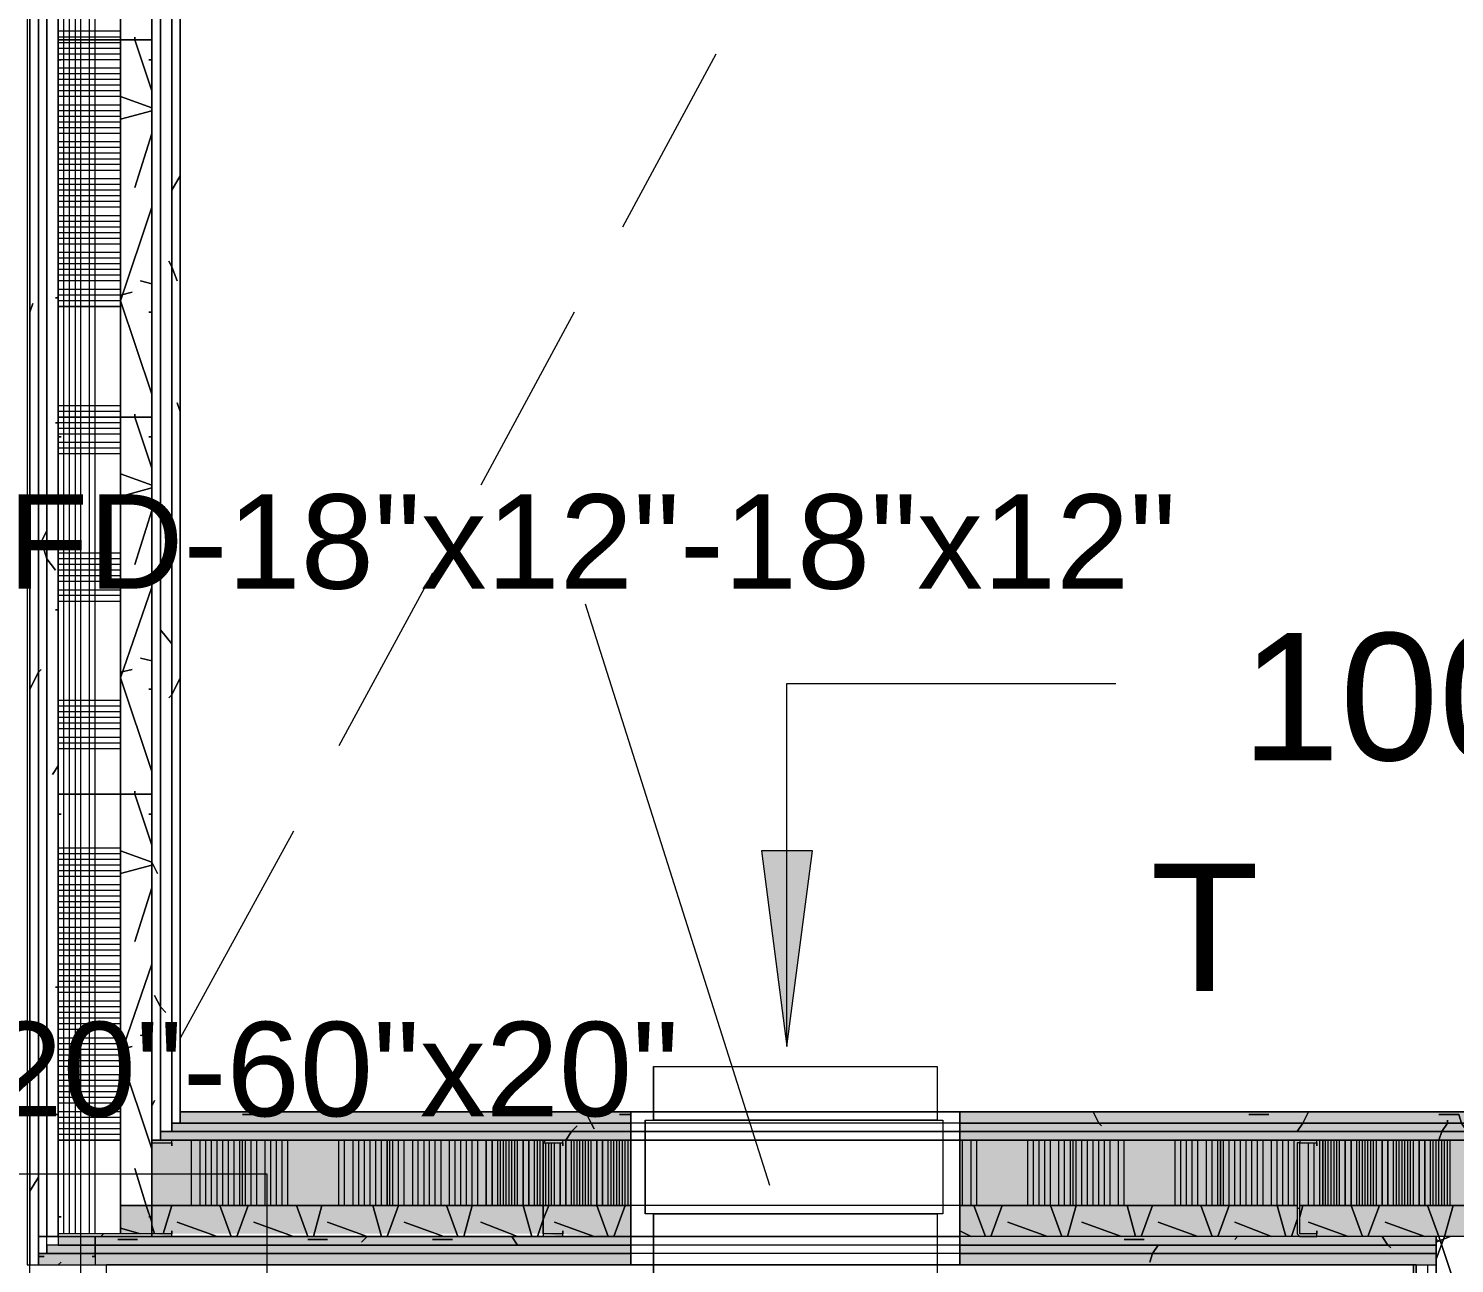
# Model space of a CAD drawing. Header units: metres. Extents: x 98 to 337, y -7 to 53.
# Drawn here: x 131.726 to 134.031, y 26.865 to 28.86 of the extents above; entities that cross this region are included whole.
import ezdxf

# ---------------------------------------------------------------- set-up
doc = ezdxf.new("R2010")
doc.units = ezdxf.units.M
doc.layers.add('HVAC - Ductos', color=5, linetype='Continuous', lineweight=0)
doc.layers.add('PDF_Text', color=7, linetype='Continuous', lineweight=0)
doc.layers.add('PDF_Geometry', color=7, linetype='Continuous', lineweight=0, true_color=0xaaaaaa)
doc.layers.add('PDF_Solid Fills', color=7, linetype='Continuous', lineweight=0, true_color=0xffffff)
doc.styles.add('PDF Helvetica', font='')
doc.styles.get('PDF Helvetica').set_extended_font_data('Helvetica')

msp = doc.modelspace()

# ---------------------------------------------------------------- hatches: boundary and pattern name
at = {"layer": 'PDF_Solid Fills', "lineweight": 0, "transparency": 33554559}
h = msp.add_hatch(color=256, dxfattribs=at)
h.paths.add_polyline_path([(132.6995, 27.0917), (132.6995, 27.11), (131.971, 27.11), (131.971, 27.0917)])
h.paths.add_polyline_path([(133.231, 27.0917), (135.1507, 27.0917), (135.1507, 27.11), (133.231, 27.11)])
h = msp.add_hatch(color=256, dxfattribs=at)
h.paths.add_polyline_path([(132.6995, 27.0917), (132.6995, 27.11), (131.971, 27.11), (131.971, 27.0917)])
h.paths.add_polyline_path([(133.231, 27.0917), (135.1507, 27.0917), (135.1507, 27.11), (133.231, 27.11)])
h = msp.add_hatch(color=256, dxfattribs=at)
h.paths.add_polyline_path([(132.6995, 27.078), (132.6995, 27.0917), (131.9573, 27.0917), (131.9573, 27.078)])
h.paths.add_polyline_path([(133.231, 27.0917), (133.231, 27.078), (135.169, 27.078), (135.169, 27.0917)])
h = msp.add_hatch(color=256, dxfattribs=at)
h.paths.add_polyline_path([(132.6995, 27.078), (132.6995, 27.0917), (131.9573, 27.0917), (131.9573, 27.078)])
h.paths.add_polyline_path([(133.231, 27.0917), (133.231, 27.078), (135.169, 27.078), (135.169, 27.0917)])
h = msp.add_hatch(color=256, dxfattribs=at)
h.paths.add_polyline_path([(131.9252, 27.0642), (131.9573, 27.0596), (131.9573, 27.0642)])
h.paths.add_polyline_path([(131.9573, 26.913), (131.9252, 26.913), (131.9573, 26.9084)])
h = msp.add_hatch(color=256, dxfattribs=at)
h.paths.add_polyline_path([(132.6995, 26.9588), (132.6995, 27.0642), (131.9252, 27.0642), (131.9252, 26.9588)])
h.paths.add_polyline_path([(133.231, 27.0642), (133.231, 26.9588), (135.2332, 26.9588), (135.2332, 27.0642), (134.2115, 27.0642), (134.184, 27.0596), (134.184, 27.0642)])
h = msp.add_hatch(color=256, dxfattribs=at)
h.paths.add_polyline_path([(132.5896, 27.0642), (132.5621, 27.0596), (132.5621, 27.0642), (131.9573, 27.0642), (131.9252, 27.0596), (131.9252, 26.9588), (132.6995, 26.9588), (132.6995, 27.0642)])
h.paths.add_polyline_path([(133.231, 27.0642), (133.231, 26.9588), (135.2332, 26.9588), (135.2332, 27.0642), (134.2115, 27.0642), (134.184, 27.0596), (134.184, 27.0642)])
h = msp.add_hatch(color=256, dxfattribs=at)
h.paths.add_polyline_path([(132.6995, 27.0642), (132.6995, 27.078), (131.939, 27.078), (131.939, 27.0642)])
h.paths.add_polyline_path([(133.231, 27.078), (133.231, 27.0642), (135.1828, 27.0642), (135.1828, 27.078)])
h = msp.add_hatch(color=256, dxfattribs=at)
h.paths.add_polyline_path([(132.6995, 27.0642), (132.6995, 27.078), (131.939, 27.078), (131.939, 27.0642)])
h.paths.add_polyline_path([(133.231, 27.078), (133.231, 27.0642), (135.1828, 27.0642), (135.1828, 27.078)])
h = msp.add_hatch(color=256, dxfattribs=at)
h.paths.add_polyline_path([(132.5896, 27.0596), (132.5896, 27.0642), (132.5621, 27.0642)])
h.paths.add_polyline_path([(132.5621, 26.913), (132.5896, 26.9084), (132.5896, 26.913)])
h = msp.add_hatch(color=256, dxfattribs=at)
h.paths.add_polyline_path([(133.7808, 27.0642), (133.8083, 27.0596), (133.8083, 27.0642)])
h.paths.add_polyline_path([(133.8083, 26.913), (133.7808, 26.913), (133.8083, 26.9084)])
h = msp.add_hatch(color=256, dxfattribs=at)
h.paths.add_polyline_path([(132.6995, 26.9084), (132.6995, 26.9588), (131.8748, 26.9588), (131.8748, 26.913), (132.5575, 26.913)])
h.paths.add_polyline_path([(133.231, 26.9084), (135.3111, 26.9084), (135.3111, 26.9588), (133.231, 26.9588)])
h = msp.add_hatch(color=256, dxfattribs=at)
h.paths.add_polyline_path([(132.6995, 26.9084), (132.6995, 26.9588), (131.8748, 26.9588), (131.8748, 26.913), (132.5896, 26.913)])
h.paths.add_polyline_path([(133.231, 26.9084), (135.3111, 26.9084), (135.3111, 26.9588), (133.231, 26.9588)])
h = msp.add_hatch(color=256, dxfattribs=at)
h.paths.add_polyline_path([(132.6995, 26.8809), (132.6995, 26.8947), (131.7557, 26.8947), (131.7557, 26.8809)])
h.paths.add_polyline_path([(133.231, 26.8947), (133.231, 26.8809), (134.0007, 26.8809), (134.0007, 26.8947)])
h = msp.add_hatch(color=256, dxfattribs=at)
h.paths.add_polyline_path([(132.6995, 26.8947), (132.6995, 26.9084), (131.774, 26.9084), (131.774, 26.8947)])
h.paths.add_polyline_path([(133.231, 26.9084), (133.231, 26.8947), (134.0007, 26.8947), (134.0007, 26.9084)])
h = msp.add_hatch(color=256, dxfattribs=at)
h.paths.add_polyline_path([(132.6995, 26.8947), (132.6995, 26.9084), (131.8336, 26.9084), (131.8336, 26.8947)])
h.paths.add_polyline_path([(135.2836, 26.9084), (135.2836, 26.8947), (135.334, 26.8947), (135.334, 26.9084)])
h.paths.add_polyline_path([(134.129, 26.9084), (134.129, 26.8947), (135.1553, 26.8947), (135.1553, 26.9084)])
h.paths.add_polyline_path([(133.231, 26.9084), (133.231, 26.8947), (134.0008, 26.8947), (134.0008, 26.9084)])
h = msp.add_hatch(color=256, dxfattribs=at)
h.paths.add_polyline_path([(132.6995, 26.8809), (132.6995, 26.8947), (131.8336, 26.8947), (131.8336, 26.8809)])
h.paths.add_polyline_path([(135.2836, 26.8947), (135.2836, 26.8809), (135.334, 26.8809), (135.334, 26.8947)])
h.paths.add_polyline_path([(134.129, 26.8947), (134.129, 26.8809), (135.1553, 26.8809), (135.1553, 26.8947)])
h.paths.add_polyline_path([(133.231, 26.8947), (133.231, 26.8809), (134.0008, 26.8809), (134.0008, 26.8947)])
h = msp.add_hatch(color=256, dxfattribs=at)
h.paths.add_polyline_path([(132.6995, 26.8626), (132.6995, 26.8809), (131.7419, 26.8809), (131.7419, 26.8626)])
h.paths.add_polyline_path([(133.231, 26.8626), (134.0007, 26.8626), (134.0007, 26.8809), (133.231, 26.8809)])
h = msp.add_hatch(color=256, dxfattribs=at)
h.paths.add_polyline_path([(132.6995, 26.8626), (132.6995, 26.8809), (131.8336, 26.8809), (131.8336, 26.8626), (131.8473, 26.8672), (131.8382, 26.8763), (131.8428, 26.8763), (131.8519, 26.8672)])
h.paths.add_polyline_path([(135.334, 26.8626), (135.334, 26.8809), (135.2836, 26.8809), (135.2836, 26.8626)])
h.paths.add_polyline_path([(135.1553, 26.8626), (135.1553, 26.8809), (134.129, 26.8809), (134.129, 26.8626)])
h.paths.add_polyline_path([(134.0008, 26.8626), (134.0008, 26.8809), (133.231, 26.8809), (133.231, 26.8626)])

# ---------------------------------------------------------------- linework, layer by layer
at = {"layer": 'HVAC - Ductos', "lineweight": 0}
for points in [[(133.1943, 27.0962), (132.7362, 27.0962), (132.7362, 27.1833), (133.1943, 27.1833)], [(132.7225, 26.9451), (132.7225, 27.0962), (133.2035, 27.0962), (133.2035, 26.9451)]]:
    msp.add_lwpolyline(points, close=True, dxfattribs=at)
msp.add_lwpolyline([(132.7362, 26.9451), (132.7362, 25.4056), (132.7362, 26.9451), (133.1943, 26.9451), (133.1943, 25.4056), (133.1439, 25.2819), (132.7866, 25.2819), (132.7362, 25.4056), (132.7866, 25.2819)], dxfattribs=at)
at = {"layer": 'PDF_Geometry', "lineweight": 0}
for points in [[(135.334, 35.6045), (131.7282, 35.6045), (131.7236, 35.6045), (131.7282, 35.6045), (131.7282, 35.5861), (131.7282, 35.357), (131.7282, 26.9084), (131.7282, 26.8947), (131.7282, 26.8809), (131.7282, 26.8626)], [(135.334, 35.5861), (131.7419, 35.5861), (131.7419, 35.5724), (131.7419, 35.357), (131.7419, 26.9084), (131.7419, 26.8947), (131.7419, 26.8809)], [(135.137, 35.357), (135.137, 27.11), (133.231, 27.11), (133.231, 26.8626), (133.9687, 26.8626), (133.9687, 25.5843), (133.9687, 25.401), (138.5228, 25.401), (138.5228, 25.5843), (138.5228, 35.6045)], [(135.334, 35.5724), (131.7557, 35.5724), (131.7557, 35.5541), (131.7557, 35.357), (131.7557, 26.9084)], [(131.774, 35.5266), (131.774, 26.9084), (131.774, 26.8947), (131.7557, 26.8947), (131.7557, 26.9084), (131.7557, 35.5541)], [(131.8748, 33.7214), (131.8748, 34.3308), (131.8748, 34.9401), (131.8748, 35.4533), (131.774, 35.4533), (131.774, 26.9084), (131.8748, 26.9084), (132.6995, 26.9084), (133.231, 26.9084), (132.6995, 26.9084), (132.6995, 26.8947)], [(131.9252, 35.4029), (131.9252, 26.9588), (131.8748, 26.9588), (131.8748, 27.6232), (131.8748, 28.2325), (131.8748, 28.8419), (131.8748, 29.4512), (131.8748, 30.0607), (131.8748, 30.67), (131.8748, 31.2793)], [(131.3983, 25.401), (131.774, 25.401), (132.6766, 25.401), (132.6766, 25.5247), (131.8519, 25.5247), (131.8519, 26.8626), (131.971, 26.8626), (132.6995, 26.8626), (132.6995, 27.11), (131.971, 27.11), (131.971, 35.357)], [(131.774, 26.9084), (131.774, 35.357)], [(133.987, 25.5843), (133.9687, 25.5843), (133.9687, 26.8626), (133.9687, 25.5843), (133.9641, 25.5843), (133.9641, 26.8626), (133.9641, 25.5843), (133.9687, 25.5843), (133.9595, 25.5843), (133.9641, 25.5843), (133.9595, 25.5843), (133.9687, 25.5843), (133.9687, 26.8626), (131.8519, 26.8626), (133.9687, 26.8626), (133.231, 26.8626), (133.231, 27.11), (135.137, 27.11), (135.137, 35.357)], [(133.987, 26.8626), (133.987, 25.5843), (134.0008, 25.5843), (134.0008, 26.8626), (134.0008, 26.8809), (134.0008, 26.8947), (134.0008, 26.9084), (133.231, 26.9084), (133.231, 26.9588), (133.231, 27.0642), (132.6995, 27.0642), (131.971, 27.0642), (131.939, 27.0642), (131.9252, 27.0642), (131.9252, 26.9588), (131.9252, 27.0642), (131.9252, 35.357)], [(132.6995, 27.078), (132.6995, 27.0642), (133.231, 27.0642), (133.231, 27.078), (132.6995, 27.078), (131.971, 27.078), (131.9573, 27.078), (131.939, 27.078), (131.939, 35.357)], [(135.169, 35.357), (135.169, 27.11), (135.169, 27.0917), (135.169, 27.078), (133.231, 27.078), (133.231, 27.0917), (132.6995, 27.0917), (131.971, 27.0917), (131.9573, 27.0917), (131.9573, 35.357)], [(133.231, 26.8626), (132.6995, 26.8626), (132.6995, 27.11), (131.971, 27.11), (131.971, 35.357)], [(131.971, 35.357), (131.971, 27.11), (131.971, 35.357)], [(135.1507, 35.357), (135.1507, 27.11), (135.1507, 27.0917), (133.231, 27.0917), (133.231, 27.11)], [(135.2332, 33.5656), (135.2332, 32.9563), (135.2332, 32.3469), (135.2332, 31.7375), (135.2332, 31.1281), (135.2332, 30.5188), (135.2332, 29.9094), (135.2332, 29.3), (135.2332, 28.6907), (135.2332, 28.0813), (135.2332, 27.472), (135.2332, 27.11), (135.2332, 27.0642), (135.2332, 26.9588), (135.3111, 26.9588), (135.2332, 26.9588), (135.1828, 26.9588), (134.1794, 26.9588), (133.7808, 26.9588), (134.1794, 26.9588), (135.1828, 26.9588), (135.2332, 26.9588), (135.2332, 27.0642), (133.231, 27.0642)], [(133.7808, 26.9588), (134.1794, 26.9588), (135.1828, 26.9588), (135.3111, 26.9588), (135.3111, 26.9084), (133.231, 26.9084), (133.231, 26.9588), (133.7762, 26.9588), (133.231, 26.9588), (132.6995, 26.9588), (132.5575, 26.9588), (131.971, 26.9588), (131.9252, 26.9588), (131.8748, 26.9588), (131.8748, 26.913), (131.8748, 26.9588), (131.8748, 27.6232), (131.8748, 28.2325), (131.8748, 28.8419), (131.8748, 29.4512), (131.8748, 30.0607), (131.8748, 30.67), (131.8748, 31.2793), (131.8748, 31.8887)], [(131.8748, 31.2793), (131.8748, 30.67), (131.8748, 30.0607), (131.8748, 29.4512), (131.8748, 28.8419), (131.8748, 28.2325), (131.8748, 27.6232), (131.8748, 26.913), (131.8748, 26.9588), (131.9252, 26.9588), (132.5575, 26.9588), (132.6995, 26.9588), (132.6995, 26.9084), (131.971, 26.9084), (131.8748, 26.9084), (131.8336, 26.9084)], [(131.8748, 28.8557), (131.774, 28.8557)], [(131.8748, 28.8465), (131.774, 28.8465)], [(131.8748, 28.8373), (131.774, 28.8373)], [(131.8748, 28.8281), (131.774, 28.8281)], [(131.8748, 28.819), (131.774, 28.819)], [(131.8748, 28.8098), (131.774, 28.8098)], [(132.837, 28.819), (132.6858, 28.5395)], [(131.8748, 28.796), (131.774, 28.796)], [(131.8748, 28.7869), (131.774, 28.7869)], [(131.8748, 28.7778), (131.774, 28.7778)], [(131.8748, 28.7686), (131.774, 28.7686)], [(131.8748, 28.7594), (131.774, 28.7594)], [(131.8748, 28.7502), (131.774, 28.7502)], [(131.8748, 28.7365), (131.774, 28.7365)], [(131.8748, 28.7274), (131.774, 28.7274)], [(131.8748, 28.7182), (131.774, 28.7182)], [(131.8748, 28.709), (131.774, 28.709)], [(131.8748, 28.6998), (131.774, 28.6998)], [(131.8748, 28.6907), (131.774, 28.6907)], [(131.8748, 28.677), (131.774, 28.677)], [(131.8748, 28.6678), (131.774, 28.6678)], [(131.8748, 28.6586), (131.774, 28.6586)], [(131.8748, 28.6494), (131.774, 28.6494)], [(131.8748, 28.6403), (131.774, 28.6403)], [(131.8748, 28.6311), (131.774, 28.6311)], [(131.8748, 28.6174), (131.774, 28.6174)], [(131.8748, 28.6082), (131.774, 28.6082)], [(131.8748, 28.5991), (131.774, 28.5991)], [(131.8748, 28.5899), (131.774, 28.5899)], [(131.8748, 28.5808), (131.774, 28.5808)], [(131.8748, 28.5716), (131.774, 28.5716)], [(131.8748, 28.5578), (131.774, 28.5578)], [(131.8748, 28.5487), (131.774, 28.5487)], [(131.8748, 28.5395), (131.774, 28.5395)], [(131.8748, 28.5303), (131.774, 28.5303)], [(131.8748, 28.5211), (131.774, 28.5211)], [(131.8748, 28.512), (131.774, 28.512)], [(131.8748, 28.4983), (131.774, 28.4983)], [(131.8748, 28.4891), (131.774, 28.4891)], [(131.8748, 28.4799), (131.774, 28.4799)], [(131.8748, 28.4707), (131.774, 28.4707)], [(131.8748, 28.4616), (131.774, 28.4616)], [(131.8748, 28.4525), (131.774, 28.4525)], [(131.8748, 28.4387), (131.774, 28.4387)], [(131.8748, 28.4295), (131.774, 28.4295)], [(131.8748, 28.4203), (131.774, 28.4203)], [(132.6079, 28.4021), (132.4567, 28.1226)], [(131.8748, 28.2508), (131.774, 28.2508)], [(131.8748, 28.2417), (131.774, 28.2417)], [(131.8748, 28.2325), (131.774, 28.2325)], [(131.8748, 28.2234), (131.774, 28.2234)], [(131.8748, 28.2142), (131.774, 28.2142)], [(131.8748, 28.205), (131.774, 28.205)], [(131.8748, 28.1913), (131.774, 28.1913)], [(131.8748, 28.1821), (131.774, 28.1821)], [(131.8748, 28.173), (131.774, 28.173)], [(132.3788, 27.9805), (132.2276, 27.701)], [(132.1543, 27.5636), (131.971, 27.2291)], [(135.1828, 27.4307), (135.1828, 27.11), (135.1828, 27.078), (135.1828, 27.0642), (135.2332, 27.0642), (135.1828, 27.0642), (133.231, 27.0642), (133.231, 26.9588), (133.7762, 26.9588)], [(132.6995, 27.11), (131.971, 27.11), (132.6995, 27.11)], [(133.231, 27.11), (132.6995, 27.11), (133.231, 27.11)], [(132.6995, 27.11), (132.6995, 27.0917)], [(133.231, 27.11), (135.137, 27.11), (133.231, 27.11)], [(133.231, 27.0917), (132.6995, 27.0917), (132.6995, 27.078), (133.231, 27.078)], [(132.6995, 27.0642), (132.6995, 26.9588)], [(133.231, 26.9588), (132.6995, 26.9588), (132.6995, 26.9084)], [(131.3983, 25.4148), (131.3983, 25.5064), (131.3983, 25.5247), (131.7282, 25.5247), (131.7282, 26.8626), (131.7419, 26.8626), (131.7419, 26.8809), (131.7419, 26.8947), (131.7419, 26.9084), (131.7557, 26.9084), (131.774, 26.9084), (131.8336, 26.9084), (131.8336, 26.8947), (131.8336, 26.8809), (131.8336, 26.8626), (131.8473, 26.8626), (131.971, 26.8626), (132.6995, 26.8626), (133.231, 26.8626), (133.231, 26.8809), (133.231, 26.8947), (133.231, 26.9084)], [(134.0008, 26.8947), (133.231, 26.8947), (132.6995, 26.8947), (131.971, 26.8947), (131.8336, 26.8947)], [(133.231, 26.8947), (132.6995, 26.8947), (132.6995, 26.8809)], [(134.0008, 26.8809), (133.231, 26.8809), (132.6995, 26.8809), (131.971, 26.8809), (131.8336, 26.8809)], [(133.231, 26.8809), (132.6995, 26.8809), (132.6995, 26.8626)]]:
    msp.add_lwpolyline(points, dxfattribs=at)
for points in [[(131.7236, 35.6045), (131.7236, 26.8626), (131.7282, 26.8626), (131.7282, 35.6045)], [(131.7282, 35.5861), (131.7282, 26.8626), (131.7419, 26.8626), (131.7419, 35.5861)], [(131.7557, 26.8809), (131.7557, 26.9084), (131.7557, 35.5724), (131.7419, 35.5724), (131.7419, 26.8809)], [(131.939, 27.0642), (131.939, 35.3892), (131.9252, 35.3892), (131.9252, 27.0642)], [(131.9573, 27.078), (131.9573, 35.3708), (131.939, 35.3708), (131.939, 27.078)], [(131.971, 27.0917), (131.971, 35.357), (131.9573, 35.357), (131.9573, 27.0917)], [(131.9252, 28.8098), (131.9252, 28.8419), (131.774, 28.8419), (131.774, 28.8098), (131.7786, 28.8098), (131.774, 28.8098), (131.774, 28.8419), (131.9252, 28.8419), (131.9252, 28.8098), (131.9206, 28.8098)], [(131.8978, 28.8465), (131.8978, 28.8419), (131.9252, 28.7594), (131.8978, 28.8419)], [(131.8748, 28.7502), (131.9252, 28.7319)], [(131.9252, 28.7274), (131.8748, 28.7136)], [(131.9252, 28.6907), (131.8978, 28.6036)], [(131.9573, 28.5991), (131.971, 28.622)], [(131.9252, 28.5716), (131.8748, 28.4203), (131.9252, 28.2692), (131.8748, 28.4203)], [(131.9527, 28.4845), (131.9573, 28.4753), (131.9664, 28.4525), (131.9573, 28.4753)], [(131.9069, 28.4525), (131.9252, 28.4479)], [(131.7282, 28.4021), (131.7328, 28.4158)], [(131.774, 28.4249), (131.7694, 28.4249)], [(131.8932, 28.4341), (131.8748, 28.4295)], [(131.774, 28.4112), (131.8748, 28.4112)], [(131.9252, 28.4021), (131.9206, 28.4021)], [(131.9664, 28.2554), (131.971, 28.2417)], [(131.9252, 28.2004), (131.9252, 28.2325), (131.774, 28.2325), (131.774, 28.2004), (131.7786, 28.2004), (131.774, 28.2004), (131.774, 28.2325), (131.9252, 28.2325), (131.9252, 28.2004), (131.9206, 28.2004)], [(131.8978, 28.2371), (131.8978, 28.2325), (131.9252, 28.15), (131.8978, 28.2325)], [(131.774, 28.2234), (131.7694, 28.2234)], [(131.9252, 27.5911), (131.9252, 27.6186), (131.9252, 27.6232), (131.774, 27.6232), (131.774, 27.6186), (131.774, 27.5911), (131.7786, 27.5911), (131.774, 27.5911), (131.774, 27.6186), (131.774, 27.6232), (131.9252, 27.6232), (131.9252, 27.6186), (131.9252, 27.5911), (131.9206, 27.5911)], [(132.6995, 27.0917), (132.6995, 27.11), (131.971, 27.11), (131.971, 27.0917)], [(132.6995, 27.11), (133.231, 27.11)], [(133.231, 27.11), (133.231, 27.0917), (135.1507, 27.0917), (135.1507, 27.11)], [(132.6995, 27.078), (132.6995, 27.0917), (131.9573, 27.0917), (131.9573, 27.078)], [(133.231, 27.0917), (133.231, 27.078), (135.169, 27.078), (135.169, 27.0917)], [(131.9573, 27.0642), (131.9252, 27.0642), (131.9252, 27.0596), (131.9252, 26.913), (131.9252, 26.9084), (131.9573, 26.9084), (131.9573, 26.9176), (131.9573, 26.913), (131.9252, 26.913), (131.9252, 27.0596), (131.9573, 27.0596), (131.9573, 27.055)], [(132.6995, 26.9588), (132.6995, 27.0642), (131.9252, 27.0642), (131.9252, 26.9588), (132.5575, 26.9588)], [(132.6995, 27.0642), (132.6995, 27.078), (131.939, 27.078), (131.939, 27.0642)], [(132.5896, 27.0642), (132.5621, 27.0642), (132.5575, 27.0596), (132.5575, 26.913), (132.5575, 26.9084), (132.5621, 26.9084), (132.5896, 26.9084), (132.5896, 26.9176), (132.5896, 26.913), (132.5621, 26.913), (132.5575, 26.913), (132.5575, 27.0596), (132.5621, 27.0596), (132.5896, 27.0596), (132.5896, 27.055)], [(133.231, 27.078), (133.231, 27.0642), (135.1828, 27.0642), (135.1828, 27.078)], [(133.8083, 27.0642), (133.7808, 27.0642), (133.7808, 27.0596), (133.7762, 27.0596), (133.7762, 26.913), (133.7808, 26.9084), (133.8083, 26.9084), (133.8083, 26.9176), (133.8083, 26.913), (133.7808, 26.913), (133.7808, 27.0596), (133.8083, 27.0596), (133.8083, 27.055)], [(131.774, 26.9405), (131.774, 26.913), (131.774, 26.9084), (131.9252, 26.9084), (131.9252, 26.913), (131.9252, 26.9405), (131.9206, 26.9405), (131.9252, 26.9405), (131.9252, 26.913), (131.774, 26.913), (131.774, 26.9405), (131.7786, 26.9405)], [(131.8336, 26.8763), (131.8336, 26.9084), (131.7465, 26.9084), (131.7419, 26.9084), (131.7419, 26.8763), (131.7511, 26.8763), (131.7419, 26.8763), (131.7419, 26.9084), (131.7465, 26.9084), (131.8336, 26.9084), (131.8336, 26.8763), (131.829, 26.8763)], [(132.6995, 26.8809), (132.6995, 26.8947), (131.8336, 26.8947), (131.7557, 26.8947), (131.7557, 26.8809), (131.8336, 26.8809)], [(132.6995, 26.8947), (132.6995, 26.9084), (131.774, 26.9084), (131.774, 26.8947), (131.8336, 26.8947)], [(133.231, 26.9084), (133.231, 26.8947), (134.0008, 26.8947), (134.0008, 26.9084)], [(133.231, 26.8947), (133.231, 26.8809), (134.0008, 26.8809), (134.0008, 26.8947)], [(134.0008, 26.9084), (134.0008, 25.5569), (134.0511, 25.5569), (134.0511, 25.6943), (134.0511, 26.3036), (134.0511, 26.9084)], [(132.6995, 26.8626), (132.6995, 26.8809), (131.8336, 26.8809), (131.7419, 26.8809), (131.7419, 26.8626)], [(133.231, 26.8809), (133.231, 26.8626), (134.0008, 26.8626), (134.0008, 26.8809)]]:
    msp.add_lwpolyline(points, close=True, dxfattribs=at)
at = {"layer": 'PDF_Geometry', "color": 254, "lineweight": 0, "true_color": 0xd4d4d4}
for points in [[(131.7832, 26.913), (131.7832, 27.6232), (131.7832, 28.1867), (131.7832, 28.2325), (131.7832, 28.8419), (131.7832, 29.4512), (131.7832, 30.0607), (131.7832, 30.67), (131.7832, 31.2793), (131.7832, 31.8887)], [(131.7924, 26.913), (131.7924, 27.6232), (131.7924, 28.1867), (131.7924, 28.2325), (131.7924, 28.8419), (131.7924, 29.4512), (131.7924, 30.0607), (131.7924, 30.67), (131.7924, 31.2793), (131.7924, 31.8887)], [(131.8016, 26.913), (131.8016, 27.6232), (131.8016, 28.1867), (131.8016, 28.2325), (131.8016, 28.8419), (131.8016, 29.4512), (131.8016, 30.0607), (131.8016, 30.67), (131.8016, 31.2793), (131.8016, 31.8887)], [(131.8107, 26.913), (131.8107, 27.6232), (131.8107, 28.1867), (131.8107, 28.2325), (131.8107, 28.8419), (131.8107, 29.4512), (131.8107, 30.0607), (131.8107, 30.67), (131.8107, 31.2793), (131.8107, 31.8887)], [(131.8244, 26.913), (131.8244, 27.6232), (131.8244, 28.1867), (131.8244, 28.2325), (131.8244, 28.8419), (131.8244, 29.4512), (131.8244, 30.0607), (131.8244, 30.67), (131.8244, 31.2793), (131.8244, 31.8887)], [(131.8336, 26.913), (131.8336, 27.6232), (131.8336, 28.1867), (131.8336, 28.2325), (131.8336, 28.8419), (131.8336, 29.4512), (131.8336, 30.0607), (131.8336, 30.67), (131.8336, 31.2793), (131.8336, 31.8887)], [(131.8748, 28.0126), (131.774, 28.0126)], [(131.8748, 28.0034), (131.774, 28.0034)], [(131.8748, 27.9943), (131.774, 27.9943)], [(131.8748, 27.9851), (131.774, 27.9851)], [(131.8748, 27.9759), (131.774, 27.9759)], [(131.8748, 27.9668), (131.774, 27.9668)], [(131.8748, 27.953), (131.774, 27.953)], [(131.8748, 27.9439), (131.774, 27.9439)], [(131.8748, 27.9347), (131.774, 27.9347)], [(131.8748, 27.7743), (131.774, 27.7743)], [(131.8748, 27.7652), (131.774, 27.7652)], [(131.8748, 27.7561), (131.774, 27.7561)], [(131.8748, 27.7469), (131.774, 27.7469)], [(131.8748, 27.7377), (131.774, 27.7377)], [(131.8748, 27.7285), (131.774, 27.7285)], [(131.8748, 27.7148), (131.774, 27.7148)], [(131.8748, 27.7056), (131.774, 27.7056)], [(131.8748, 27.6964), (131.774, 27.6964)], [(131.8748, 27.5361), (131.774, 27.5361)], [(131.8748, 27.5269), (131.774, 27.5269)], [(131.8748, 27.5178), (131.774, 27.5178)], [(131.8748, 27.5086), (131.774, 27.5086)], [(131.8748, 27.4994), (131.774, 27.4994)], [(131.8748, 27.4903), (131.774, 27.4903)], [(131.8748, 27.4766), (131.774, 27.4766)], [(131.8748, 27.4674), (131.774, 27.4674)], [(131.8748, 27.4582), (131.774, 27.4582)], [(131.8748, 27.4491), (131.774, 27.4491)], [(131.8748, 27.4399), (131.774, 27.4399)], [(131.8748, 27.4307), (131.774, 27.4307)], [(131.8748, 27.4215), (131.774, 27.4215)], [(131.8748, 27.4078), (131.774, 27.4078)], [(131.8748, 27.3987), (131.774, 27.3987)], [(131.8748, 27.3895), (131.774, 27.3895)], [(131.8748, 27.3803), (131.774, 27.3803)], [(131.8748, 27.3711), (131.774, 27.3711)], [(131.8748, 27.362), (131.774, 27.362)], [(131.8748, 27.3483), (131.774, 27.3483)], [(131.8748, 27.3391), (131.774, 27.3391)], [(131.8748, 27.3299), (131.774, 27.3299)], [(131.8748, 27.3207), (131.774, 27.3207)], [(131.8748, 27.3116), (131.774, 27.3116)], [(131.8748, 27.3025), (131.774, 27.3025)], [(131.8748, 27.2887), (131.774, 27.2887)], [(131.8748, 27.2795), (131.774, 27.2795)], [(131.8748, 27.2704), (131.774, 27.2704)], [(131.8748, 27.2612), (131.774, 27.2612)], [(131.8748, 27.252), (131.774, 27.252)], [(131.8748, 27.2429), (131.774, 27.2429)], [(131.8748, 27.2291), (131.774, 27.2291)], [(131.8748, 27.22), (131.774, 27.22)], [(131.8748, 27.2108), (131.774, 27.2108)], [(131.8748, 27.2017), (131.774, 27.2017)], [(131.8748, 27.1925), (131.774, 27.1925)], [(131.8748, 27.1833), (131.774, 27.1833)], [(131.8748, 27.1696), (131.774, 27.1696)], [(131.8748, 27.1604), (131.774, 27.1604)], [(131.8748, 27.1512), (131.774, 27.1512)], [(131.8748, 27.1421), (131.774, 27.1421)], [(131.8748, 27.1329), (131.774, 27.1329)], [(131.8748, 27.1238), (131.774, 27.1238)], [(131.8748, 27.11), (131.774, 27.11)], [(131.8748, 27.1008), (131.774, 27.1008)], [(131.8748, 27.0917), (131.774, 27.0917)], [(131.8748, 27.0825), (131.774, 27.0825)], [(131.8748, 27.0734), (131.774, 27.0734)], [(131.9894, 26.9588), (131.9894, 27.0642)], [(132.0031, 26.9588), (132.0031, 27.0642)], [(132.0123, 26.9588), (132.0123, 27.0642)], [(132.0214, 26.9588), (132.0214, 27.0642)], [(132.0306, 26.9588), (132.0306, 27.0642)], [(132.0398, 26.9588), (132.0398, 27.0642)], [(132.0489, 26.9588), (132.0489, 27.0642)], [(132.0581, 26.9588), (132.0581, 27.0642)], [(132.0673, 26.9588), (132.0673, 27.0642)], [(132.0719, 26.9588), (132.0719, 27.0642)], [(132.0765, 26.9588), (132.0765, 27.0642)], [(132.0856, 26.9588), (132.0856, 27.0642)], [(132.0947, 26.9588), (132.0947, 27.0642)], [(132.1085, 26.9588), (132.1085, 27.0642)], [(132.1177, 26.9588), (132.1177, 27.0642)], [(132.1268, 26.9588), (132.1268, 27.0642)], [(132.136, 26.9588), (132.136, 27.0642)], [(132.1451, 26.9588), (132.1451, 27.0642)], [(132.2276, 26.9588), (132.2276, 27.0642)], [(132.2368, 26.9588), (132.2368, 27.0642)], [(132.2505, 26.9588), (132.2505, 27.0642)], [(132.2597, 26.9588), (132.2597, 27.0642)], [(132.2689, 26.9588), (132.2689, 27.0642)], [(132.278, 26.9588), (132.278, 27.0642)], [(132.2872, 26.9588), (132.2872, 27.0642)], [(132.2963, 26.9588), (132.2963, 27.0642)], [(132.3101, 26.9588), (132.3101, 27.0642)], [(132.3147, 26.9588), (132.3147, 27.0642)], [(132.3238, 26.9588), (132.3238, 27.0642)], [(132.333, 26.9588), (132.333, 27.0642)], [(132.3468, 26.9588), (132.3468, 27.0642)], [(132.3559, 26.9588), (132.3559, 27.0642)], [(132.3651, 26.9588), (132.3651, 27.0642)], [(132.3742, 26.9588), (132.3742, 27.0642)], [(132.3834, 26.9588), (132.3834, 27.0642)], [(132.3926, 26.9588), (132.3926, 27.0642)], [(132.4063, 26.9588), (132.4063, 27.0642)], [(132.4154, 26.9588), (132.4154, 27.0642)], [(132.4246, 26.9588), (132.4246, 27.0642)], [(132.4338, 26.9588), (132.4338, 27.0642)], [(132.443, 26.9588), (132.443, 27.0642)], [(132.4521, 26.9588), (132.4521, 27.0642)], [(132.4658, 26.9588), (132.4658, 27.0642)], [(132.4842, 26.9588), (132.4842, 27.0642)], [(132.4888, 26.9588), (132.4888, 27.0642)], [(132.4934, 26.9588), (132.4934, 27.0642)], [(132.4979, 26.9588), (132.4979, 27.0642)], [(132.5025, 26.9588), (132.5025, 27.0642)], [(132.5071, 26.9588), (132.5071, 27.0642)], [(132.5117, 26.9588), (132.5117, 27.0642)], [(132.5162, 26.9588), (132.5162, 27.0642)], [(132.5438, 26.9588), (132.5438, 27.0642)], [(132.5483, 26.9588), (132.5483, 27.0642)], [(132.5529, 26.9588), (132.5529, 27.0642)], [(132.5575, 26.9588), (132.5575, 27.0642)], [(132.5621, 26.9588), (132.5621, 27.0596)], [(132.5666, 26.9588), (132.5666, 27.0596)], [(132.5712, 26.9588), (132.5712, 27.0596)], [(132.5758, 26.9588), (132.5758, 27.0596)], [(132.6033, 26.9588), (132.6033, 27.0642)], [(132.6079, 26.9588), (132.6079, 27.0642)], [(132.6125, 26.9588), (132.6125, 27.0642)], [(132.6171, 26.9588), (132.6171, 27.0642)], [(132.6217, 26.9588), (132.6217, 27.0642)], [(132.6263, 26.9588), (132.6263, 27.0642)], [(132.6308, 26.9588), (132.6308, 27.0642)], [(132.6354, 26.9588), (132.6354, 27.0642)], [(132.6629, 26.9588), (132.6629, 27.0642)], [(132.6675, 26.9588), (132.6675, 27.0642)], [(132.672, 26.9588), (132.672, 27.0642)], [(132.6766, 26.9588), (132.6766, 27.0642)], [(132.6812, 26.9588), (132.6812, 27.0642)], [(132.6858, 26.9588), (132.6858, 27.0642)], [(132.6903, 26.9588), (132.6903, 27.0642)], [(132.6949, 26.9588), (132.6949, 27.0642)], [(133.2356, 26.9588), (133.2356, 27.0642)], [(133.2493, 26.9588), (133.2493, 27.0642)], [(133.2585, 26.9588), (133.2585, 27.0642)], [(133.3409, 26.9588), (133.3409, 27.0642)], [(133.3501, 26.9588), (133.3501, 27.0642)], [(133.3593, 26.9588), (133.3593, 27.0642)], [(133.3685, 26.9588), (133.3685, 27.0642)], [(133.3776, 26.9588), (133.3776, 27.0642)], [(133.3913, 26.9588), (133.3913, 27.0642)], [(133.4005, 26.9588), (133.4005, 27.0642)], [(133.4097, 26.9588), (133.4097, 27.0642)], [(133.4143, 26.9588), (133.4143, 27.0642)], [(133.4189, 26.9588), (133.4189, 27.0642)], [(133.428, 26.9588), (133.428, 27.0642)], [(133.4372, 26.9588), (133.4372, 27.0642)], [(133.4464, 26.9588), (133.4464, 27.0642)], [(133.4555, 26.9588), (133.4555, 27.0642)], [(133.4647, 26.9588), (133.4647, 27.0642)], [(133.4738, 26.9588), (133.4738, 27.0642)], [(133.4876, 26.9588), (133.4876, 27.0642)], [(133.4967, 26.9588), (133.4967, 27.0642)], [(133.5792, 26.9588), (133.5792, 27.0642)], [(133.5884, 26.9588), (133.5884, 27.0642)], [(133.5976, 26.9588), (133.5976, 27.0642)], [(133.6067, 26.9588), (133.6067, 27.0642)], [(133.6158, 26.9588), (133.6158, 27.0642)], [(133.6296, 26.9588), (133.6296, 27.0642)], [(133.6388, 26.9588), (133.6388, 27.0642)], [(133.6479, 26.9588), (133.6479, 27.0642)], [(133.6571, 26.9588), (133.6571, 27.0642)], [(133.6662, 26.9588), (133.6662, 27.0642)], [(133.6754, 26.9588), (133.6754, 27.0642)], [(133.6846, 26.9588), (133.6846, 27.0642)], [(133.6938, 26.9588), (133.6938, 27.0642)], [(133.7029, 26.9588), (133.7029, 27.0642)], [(133.7121, 26.9588), (133.7121, 27.0642)], [(133.7213, 26.9588), (133.7213, 27.0642)], [(133.735, 26.9588), (133.735, 27.0642)], [(133.7441, 26.9588), (133.7441, 27.0642)], [(133.7533, 26.9588), (133.7533, 27.0642)], [(133.7625, 26.9588), (133.7625, 27.0642)], [(133.7716, 26.9588), (133.7716, 27.0642)], [(133.7808, 26.9588), (133.7808, 27.0596)], [(133.7945, 26.9588), (133.7945, 27.0596)], [(133.8037, 26.9588), (133.8037, 27.0596)], [(133.8129, 26.9588), (133.8129, 27.0642)], [(133.8221, 26.9588), (133.8221, 27.0642)], [(133.8266, 26.9588), (133.8266, 27.0642)], [(133.8312, 26.9588), (133.8312, 27.0642)], [(133.8358, 26.9588), (133.8358, 27.0642)], [(133.8403, 26.9588), (133.8403, 27.0642)], [(133.8449, 26.9588), (133.8449, 27.0642)], [(133.8725, 26.9588), (133.8725, 27.0642)], [(133.877, 26.9588), (133.877, 27.0642)], [(133.8816, 26.9588), (133.8816, 27.0642)], [(133.8862, 26.9588), (133.8862, 27.0642)], [(133.8907, 26.9588), (133.8907, 27.0642)], [(133.8953, 26.9588), (133.8953, 27.0642)], [(133.8999, 26.9588), (133.8999, 27.0642)], [(133.9045, 26.9588), (133.9045, 27.0642)], [(133.932, 26.9588), (133.932, 27.0642)], [(133.9366, 26.9588), (133.9366, 27.0642)], [(133.9411, 26.9588), (133.9411, 27.0642)], [(133.9457, 26.9588), (133.9457, 27.0642)], [(133.9503, 26.9588), (133.9503, 27.0642)], [(133.9549, 26.9588), (133.9549, 27.0642)], [(133.9595, 26.9588), (133.9595, 27.0642)], [(133.9641, 26.9588), (133.9641, 27.0642)], [(133.9916, 26.9588), (133.9916, 27.0642)], [(133.9962, 26.9588), (133.9962, 27.0642)], [(134.0008, 26.9588), (134.0008, 27.0642)], [(134.0054, 26.9588), (134.0054, 27.0642)], [(134.0099, 26.9588), (134.0099, 27.0642)], [(134.0145, 26.9588), (134.0145, 27.0642)], [(134.019, 26.9588), (134.019, 27.0642)], [(134.0236, 26.9588), (134.0236, 27.0642)]]:
    msp.add_lwpolyline(points, dxfattribs=at)
at = {"layer": 'PDF_Geometry', "color": 254, "lineweight": 0, "true_color": 0xdddddd}
for points in [[(131.8748, 28.1409), (131.9252, 28.1226)], [(131.9252, 28.118), (131.8748, 28.1042)], [(131.9252, 28.0813), (131.8978, 27.9943)], [(131.9252, 27.9576), (131.8748, 27.811), (131.9252, 27.6598), (131.8748, 27.811)], [(131.9069, 27.8431), (131.9252, 27.8385)], [(131.8932, 27.8247), (131.8748, 27.8202)], [(131.9252, 27.7927), (131.9206, 27.7927)], [(131.8978, 27.6278), (131.8978, 27.6232), (131.9252, 27.5407), (131.8978, 27.6232)], [(131.8748, 27.5315), (131.9252, 27.5132)], [(131.9252, 27.5086), (131.8748, 27.4949)], [(131.9252, 27.472), (131.8978, 27.3849)], [(131.9252, 27.3483), (131.8748, 27.2017), (131.9252, 27.0504), (131.8748, 27.2017)], [(131.9069, 27.2337), (131.9252, 27.2291)], [(131.8932, 27.2154), (131.8748, 27.2108)], [(131.8978, 27.0184), (131.916, 26.9588), (131.9252, 26.9314), (131.916, 26.9588)], [(131.9573, 26.9588), (131.9436, 26.913)], [(132.0352, 26.9588), (132.0535, 26.9084)], [(132.081, 26.9588), (132.0627, 26.9084)], [(132.1589, 26.9588), (132.1772, 26.9084)], [(132.2001, 26.9588), (132.1864, 26.9084)], [(132.2826, 26.9588), (132.2963, 26.9084)], [(132.3238, 26.9588), (132.3055, 26.9084)], [(132.4017, 26.9588), (132.42, 26.9084)], [(132.443, 26.9588), (132.4292, 26.9084)], [(132.5254, 26.9588), (132.5392, 26.9084)], [(132.5666, 26.9588), (132.5575, 26.9359), (132.5483, 26.9084), (132.5575, 26.9359)], [(132.6445, 26.9588), (132.6629, 26.9084)], [(132.6903, 26.9588), (132.672, 26.9084)], [(133.2539, 26.9588), (133.2723, 26.9084)], [(133.2997, 26.9588), (133.2814, 26.9084)], [(133.3776, 26.9588), (133.3959, 26.9084)], [(133.4189, 26.9588), (133.4051, 26.9084)], [(133.5013, 26.9588), (133.515, 26.9084)], [(133.5426, 26.9588), (133.5242, 26.9084)], [(133.6204, 26.9588), (133.6388, 26.9084)], [(133.6662, 26.9588), (133.6479, 26.9084)], [(133.7441, 26.9588), (133.7579, 26.9084)], [(133.7854, 26.9588), (133.7808, 26.9405)], [(133.8633, 26.9588), (133.8816, 26.9084)], [(133.9091, 26.9588), (133.8907, 26.9084)], [(134.0054, 26.9084), (134.0511, 26.7709), (134.0054, 26.9084), (133.987, 26.9588)], [(134.0145, 26.9084), (134.0008, 26.8717), (134.0145, 26.9084), (134.0282, 26.9588)], [(131.8748, 26.9222), (131.9069, 26.913)], [(131.9252, 26.9268), (131.9298, 26.913)], [(131.9664, 26.9314), (132.0306, 26.9084)], [(132.0901, 26.9314), (132.1543, 26.9084)], [(132.2093, 26.9314), (132.2734, 26.9084)], [(132.333, 26.9314), (132.3971, 26.9084)], [(132.4567, 26.9314), (132.5162, 26.9084)], [(132.5758, 26.9314), (132.64, 26.9084)], [(133.231, 26.9176), (133.2493, 26.9084)], [(133.3089, 26.9314), (133.373, 26.9084)], [(133.428, 26.9314), (133.4922, 26.9084)], [(133.5517, 26.9314), (133.6158, 26.9084)], [(133.6754, 26.9314), (133.735, 26.9084)], [(133.7762, 26.9359), (133.7671, 26.9084)], [(133.7945, 26.9314), (133.8587, 26.9084)], [(133.9183, 26.9314), (133.9824, 26.9084)], [(134.0236, 26.9084), (134.0008, 26.8992)], [(134.0008, 26.9038), (134.0099, 26.8992)]]:
    msp.add_lwpolyline(points, close=True, dxfattribs=at)
at = {"layer": 'PDF_Geometry', "color": 254, "lineweight": 0, "true_color": 0xeaeaea}
for points in [[(131.7419, 28.0218), (131.7557, 28.0492)], [(131.7557, 28.0034), (131.7694, 27.9851), (131.7557, 28.0034), (131.7511, 28.0172)], [(131.774, 27.9209), (131.7694, 27.9209)], [(131.939, 27.8889), (131.9573, 27.866), (131.9573, 27.8614), (131.9573, 27.866)], [(131.7282, 27.7927), (131.7419, 27.8202), (131.7465, 27.8247), (131.7419, 27.8202)], [(131.9527, 27.7789), (131.9573, 27.7835), (131.971, 27.811), (131.9573, 27.7835)], [(131.7649, 27.6552), (131.774, 27.669)], [(131.9252, 27.5132), (131.9344, 27.4949)], [(131.774, 27.3116), (131.7694, 27.3116)], [(131.9298, 27.2979), (131.939, 27.2795), (131.9481, 27.2704), (131.939, 27.2795)], [(131.9252, 27.1192), (131.9298, 27.1283)], [(131.774, 27.1054), (131.7694, 27.1054)], [(132.1085, 27.1054), (132.0719, 27.1054)], [(132.6263, 27.11), (132.6354, 27.0917), (132.64, 27.0825), (132.6354, 27.0917)], [(132.6995, 27.1054), (132.6812, 27.1054)], [(133.4464, 27.11), (133.4555, 27.0917), (133.4601, 27.0871), (133.4555, 27.0917)], [(133.7305, 27.1054), (133.6983, 27.1054)], [(133.7854, 27.0917), (133.7945, 27.11), (133.7854, 27.0917), (133.7762, 27.078)], [(134.0374, 27.1054), (134.0054, 27.1054), (134.0374, 27.1054), (134.042, 27.0917), (134.0511, 27.078), (134.042, 27.0917)], [(132.5941, 27.0642), (132.6033, 27.078), (132.6125, 27.0871), (132.6033, 27.078)], [(134.0054, 27.0642), (134.0099, 27.078), (134.019, 27.0917), (134.019, 27.0962), (134.019, 27.0917), (134.0099, 27.078)], [(131.7282, 26.9817), (131.7419, 27.0046)], [(131.9023, 26.9038), (131.8702, 26.9038)], [(132.2093, 26.9038), (132.1772, 26.9038)], [(132.2643, 26.8992), (132.2734, 26.9084)], [(132.4109, 26.9038), (132.3788, 26.9038)], [(132.5071, 26.9084), (132.5162, 26.8947)], [(133.5288, 26.9038), (133.4967, 26.9038)], [(133.5517, 26.8947), (133.5563, 26.8947), (133.5517, 26.8947), (133.5426, 26.8809), (133.538, 26.8672), (133.5426, 26.8809)], [(133.6754, 26.9038), (133.68, 26.9084)], [(133.9137, 26.9084), (133.9228, 26.8947), (133.9274, 26.8901), (133.9228, 26.8947)]]:
    msp.add_lwpolyline(points, close=True, dxfattribs=at)
at = {"layer": 'PDF_Geometry', "color": 7, "lineweight": 0}
for points in [[(132.924, 26.9909), (132.6263, 27.9301)], [(132.9515, 27.2154), (132.9515, 27.8018), (133.483, 27.8018)], [(132.7362, 27.1833), (132.7362, 27.0962)], [(132.7225, 27.0962), (132.7225, 26.9451)], [(131.49, 26.2532), (131.8107, 26.2532), (131.8107, 27.078)]]:
    msp.add_lwpolyline(points, dxfattribs=at)
msp.add_lwpolyline([(132.9515, 27.2154), (132.9928, 27.5315), (132.9103, 27.5315)], close=True, dxfattribs=at)
at = {"layer": 'PDF_Geometry', "color": 254, "lineweight": 0, "true_color": 0xd4d4d4}
for points in [[(131.774, 27.0642), (131.8748, 27.0642)], [(132.3055, 27.0642), (132.3055, 26.9588)], [(132.4658, 27.0642), (132.4658, 26.9588)], [(132.475, 27.0642), (132.475, 26.9588)], [(132.5254, 27.0642), (132.5254, 26.9588)], [(132.5346, 27.0642), (132.5346, 26.9588)], [(132.585, 27.0596), (132.585, 26.9588)], [(132.5941, 27.0642), (132.5941, 26.9588)], [(132.6445, 27.0642), (132.6445, 26.9588)], [(132.6537, 27.0642), (132.6537, 26.9588)], [(133.6525, 27.0642), (133.6525, 26.9588)], [(133.8175, 27.0642), (133.8175, 26.9588)], [(133.8541, 27.0642), (133.8541, 26.9588)], [(133.8633, 27.0642), (133.8633, 26.9588)], [(133.9137, 27.0642), (133.9137, 26.9588)], [(133.9228, 27.0642), (133.9228, 26.9588)], [(133.9732, 27.0642), (133.9732, 26.9588)], [(133.9824, 27.0642), (133.9824, 26.9588)]]:
    msp.add_lwpolyline(points, close=True, dxfattribs=at)
at = {"layer": 'PDF_Geometry', "color": 95, "lineweight": 13, "true_color": 0x4caf50}
msp.add_lwpolyline([(129.476, 27.0095), (132.1112, 27.0095), (132.1112, 25.6749), (129.476, 25.6749)], close=True, dxfattribs=at)
at = {"layer": 'PDF_Geometry', "color": 254, "lineweight": 0, "true_color": 0xd2d2d2}
for points in [[(133.7762, 26.9542), (133.7808, 26.9542)], [(131.8428, 26.9084), (131.8473, 26.913)]]:
    msp.add_lwpolyline(points, dxfattribs=at)
at = {"layer": 'PDF_Geometry', "color": 254, "lineweight": 0, "true_color": 0xeaeaea}
msp.add_lwpolyline([(131.7786, 26.8672), (131.774, 26.8626)], dxfattribs=at)
at = {"layer": 'PDF_Solid Fills', "color": 7, "lineweight": 0, "transparency": 33554559}
msp.add_solid([(132.9515, 27.2154), (132.9928, 27.5315), (132.9103, 27.5315)], dxfattribs=at)

# ---------------------------------------------------------------- texts
at = {"layer": 'PDF_Text', "lineweight": 0, "attachment_point": 4, "style": 'PDF Helvetica'}
for s, insert, char_height in [('FD-18"x12"-18"x12"', (131.6927, 28.0303), 0.152415), ('1000CFM', (133.6858, 27.7792), 0.20538), ('T', (133.5392, 27.408), 0.2054), ('BD-60"x20"-60"x20"', (130.8772, 27.178), 0.152415)]:
    msp.add_mtext(s, dxfattribs=dict(at, insert=insert, char_height=char_height))

doc.saveas('drawing.dxf')
